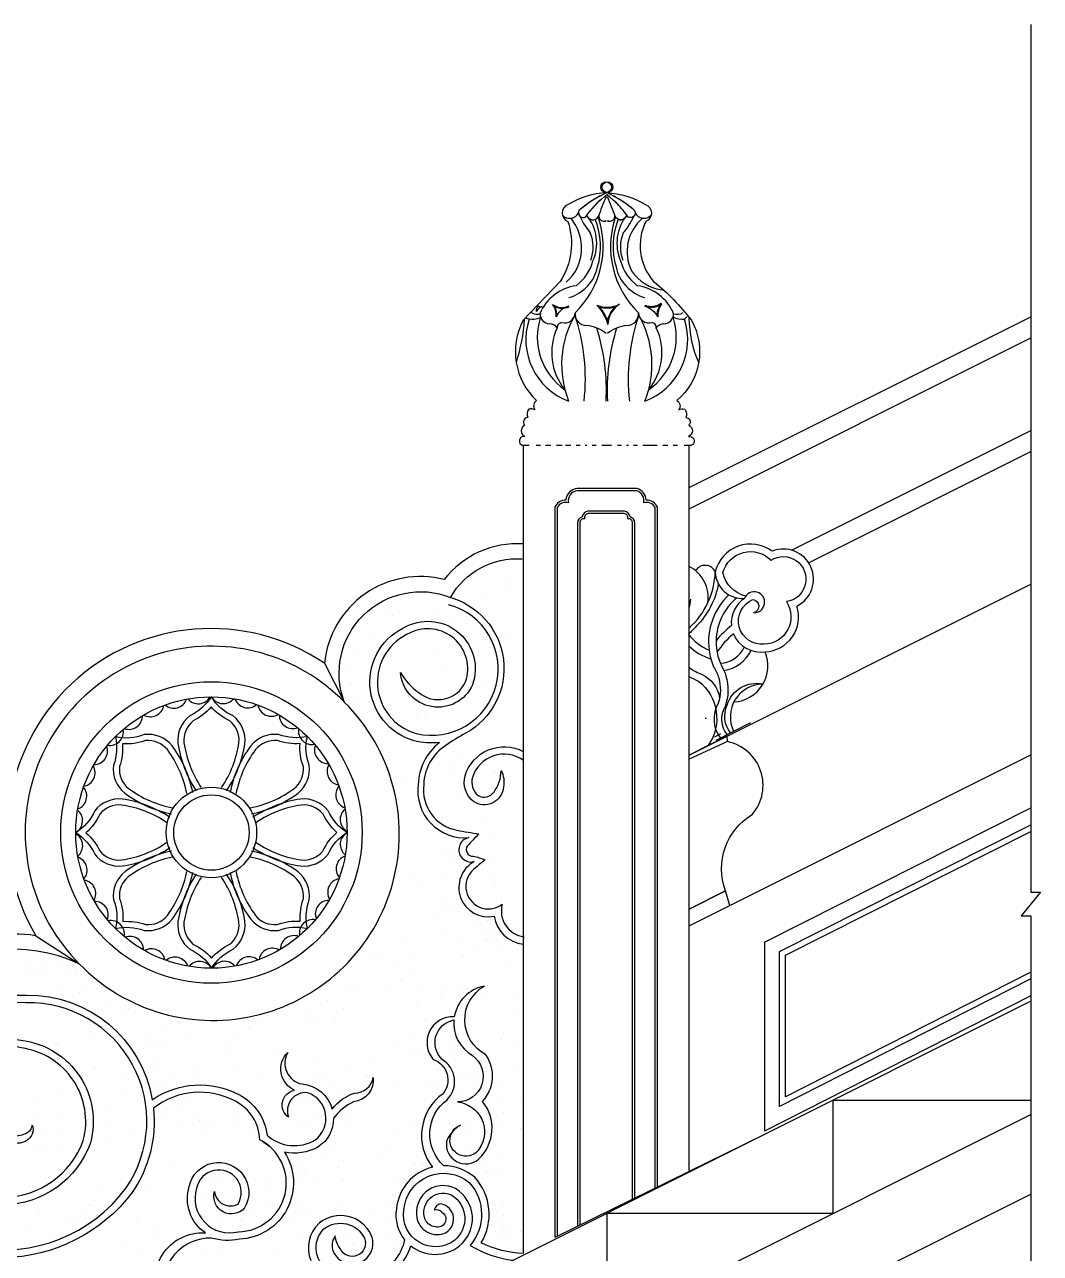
# Model space of a CAD drawing. Header units: metres. Extents: x 0 to 5136, y 0 to 4711.
# Drawn here: x 1993 to 3341, y 1257 to 2887 of the extents above; entities that cross this region are included whole.
import ezdxf

# ---------------------------------------------------------------- set-up
doc = ezdxf.new("R2010")
doc.units = ezdxf.units.M
for name, color, linetype in [('3', 3, 'Continuous'), ('4', 4, 'Continuous'), ('7', 7, 'Continuous'), ('BH', 3, 'Continuous')]:
    doc.layers.add(name, color=color, linetype=linetype)

msp = doc.modelspace()

# ---------------------------------------------------------------- hatches: boundary and pattern name
at = {"layer": 'BH'}
h = msp.add_hatch(dxfattribs=at)
h.set_pattern_fill('AR-SAND', scale=20)
h.paths.add_polyline_path([(2042.81, 1815.4, 1), (2438.81, 1815.4, 1)])
h.paths.add_polyline_path([(2240.81, 1995.4), (2240.81, 1995.4), (2240.81, 1995.4)])
h.paths.add_polyline_path([(2188.7, 1930.3, -0.11), (2215.77, 1869.93, -0.22), (2265.86, 1869.93, -0.11), (2292.93, 1930.3, -0.26), (2330.02, 1945.24, 0.14), (2368.11, 1942.69), (2368.09, 1942.68, 0.16), (2370.65, 1904.61, -0.26), (2355.71, 1867.52, -0.04), (2333.88, 1853.95, -0.04), (2358.91, 1859.8, -0.26), (2395.7, 1844.13, 0.14), (2420.83, 1815.4), (2420.81, 1815.4, 0.16), (2395.7, 1786.68, -0.26), (2358.91, 1771.01, -0.04), (2333.88, 1776.86, -0.04), (2355.71, 1763.29, -0.26), (2370.65, 1726.2, 0.14), (2368.1, 1688.11), (2368.09, 1688.13, 0.16), (2330.02, 1685.57, -0.26), (2292.93, 1700.5, -0.04), (2279.36, 1722.34, -0.04), (2285.21, 1697.31, -0.26), (2269.54, 1660.52, 0.14), (2240.81, 1635.39), (2240.81, 1635.41, 0.16), (2212.09, 1660.52, -0.26), (2196.42, 1697.31, -0.04), (2202.27, 1722.34, -0.04), (2188.7, 1700.5, -0.26), (2151.61, 1685.57, 0.14), (2113.52, 1688.12), (2113.54, 1688.13, 0.16), (2110.98, 1726.2, -0.26), (2125.91, 1763.29, -0.04), (2147.75, 1776.86, -0.04), (2122.71, 1771.01, -0.26), (2085.93, 1786.68, 0.14), (2060.8, 1815.41), (2060.82, 1815.41, 0.16), (2085.93, 1844.13, -0.26), (2122.71, 1859.8, -0.04), (2147.75, 1853.95, -0.04), (2125.91, 1867.52, -0.26), (2110.98, 1904.61, 0.14), (2113.53, 1942.7), (2113.54, 1942.68, 0.16), (2151.61, 1945.24, -0.26)])
h.paths.add_polyline_path([(2288.81, 1815.4, -1), (2192.81, 1815.4, -1)])

# ---------------------------------------------------------------- linework, layer by layer
at = {"layer": '3'}
for p, q in [((2390.79, 2039.92), (2417.15, 1988.54)), ((2910.58, 1937.78), (2956.6, 1961.47)), ((2925.51, 1935.94), (2874.49, 1912.64)), ((2928.4, 1718.45), (3328, 1918.26)), ((2922.88, 1738.06), (2874.49, 1713.86)), ((2874.49, 1713.86), (2922.88, 1738.06)), ((2874.49, 1713.86), (2922.88, 1738.06)), ((2008.05, 1678.58), (2065.49, 1641.25)), ((1267.13, 411.06), (3328, 1441.5)), ((2125.72, 734.55), (3328, 1335.69))]:
    msp.add_line(p, q, dxfattribs=at)
for points in [[(3328, 2887.13), (3328, 1777.37), (3328, 1736.46), (3340.69, 1736.46), (3315.31, 1704.99), (3328, 1704.99), (3328, 1682.02), (3328, 390.48)], [(2677.38, 2328.57), (2671.65, 2328.57)], [(2690.91, 2328.57), (2684.22, 2328.57)], [(2706.22, 2328.57), (2698.62, 2328.57)], [(2717.68, 2328.57), (2710.69, 2328.57)], [(2729.91, 2328.57), (2724.52, 2328.57)], [(2739.08, 2328.57), (2736.75, 2328.57)], [(2751.23, 2328.57), (2745.93, 2328.57)], [(2771.8, 2328.57), (2758.93, 2328.57)], [(2784.81, 2328.57), (2779.51, 2328.57)], [(2793.98, 2328.57), (2791.65, 2328.57)], [(2806.21, 2328.57), (2800.82, 2328.57)], [(2832.11, 2328.57), (2813.05, 2328.57)], [(2846.51, 2328.57), (2839.82, 2328.57)], [(2859.08, 2328.57), (2853.36, 2328.57)], [(3328, 1621.13), (2994.49, 1451.98), (2994.49, 1657.63), (3328, 1825.58)], [(3328, 1630.1), (3002.49, 1465.01), (3002.49, 1652.7), (3328, 1816.63)], [(1265.81, 560.4), (1565.81, 560.4), (1565.81, 710.4), (1565.81, 710.4), (1865.81, 710.4), (1865.81, 860.4), (2165.81, 860.4), (2165.81, 1010.4), (2465.81, 1010.4), (2465.81, 1160.4), (2765.81, 1160.4), (2765.81, 1310.4), (3065.81, 1310.4), (3065.81, 1460.4), (3328, 1460.4)]]:
    msp.add_lwpolyline(points, dxfattribs=at)
for points in [[(2728.48, 2640.46, 0.76), (2737.12, 2631.82, -0.09), (2765.94, 2661.76)], [(2802.26, 2640.46, -0.76), (2793.61, 2631.82, 0.09), (2764.79, 2661.76)], [(2738.79, 2634.27, 0.64), (2753.98, 2632.07, 0.64)], [(2791.94, 2634.27, -0.64), (2776.75, 2632.07, -0.64)], [(2679.63, 2512.95, 0.26), (2672.28, 2506.39, -0.19), (2674.62, 2513.95, 0.24), (2679.63, 2512.95)], [(2698.97, 2499.31, 0.16), (2696.55, 2512.99, 0.21), (2715.34, 2512.84, 0.21)], [(2833.74, 2499.58, -0.21), (2838.07, 2515.28, 0.87), (2836.72, 2516.72, -0.26), (2816.19, 2514.67, -0.26)], [(2672.27, 2388.43, 0.43), (2669.76, 2376.25, 0.24), (2661.92, 2376.84, 0.32), (2660.61, 2365.94, 0.68), (2656.54, 2355.7, 0.65), (2656.79, 2340.79, 1.01), (2654.49, 2328.57, 0.63)], [(2858.46, 2388.43, -0.43), (2860.97, 2376.25, -0.24), (2868.81, 2376.84, -0.32), (2870.12, 2365.94, -0.68), (2874.2, 2355.7, -0.65), (2873.95, 2340.79, -1.17), (2874.49, 2328.57, -0.63)], [(2829.49, 1344.62), (2829.49, 2246.48, 0.38), (2814.3, 2252.56, 0.4), (2805.02, 2268.57), (2726.28, 2268.57, 0.48), (2714.67, 2252.56, 0.38), (2699.49, 2246.48), (2699.49, 1279.62)], [(2799.49, 1329.62), (2799.49, 2225.9, 0.43), (2793.12, 2231.69, 0.45), (2788.47, 2238.57), (2740.5, 2238.57, 0.45), (2735.86, 2231.69, 0.43), (2729.49, 2225.9), (2729.49, 1294.62)], [(2913.29, 2145.45, -0.16), (2884.01, 2089.17, -0.05), (2873.94, 2078.57, -0.05)], [(2555.44, 2127.85, -0.68), (2578.08, 1947.04, 0.04), (2551.89, 1930.79, 0.25), (2522.49, 1879.27, 0.4), (2566.81, 1818.41, 0.02), (2595.78, 1813.83, 0.01), (2580.44, 1797.57, 0.62), (2588.28, 1784.01, -0.05), (2603.67, 1779.14, 0.02), (2591.79, 1768.82, 1.04), (2626.67, 1720.34, 0.46), (2655.6, 1677.24)], [(2927.39, 2130.7, 0.24), (2901.06, 2057.37), (2901.06, 2057.31)], [(2937.96, 2126.69, 0.22), (2910.38, 2069.83)], [(2543.23, 1934.8, -0.09), (2509.81, 1937.17, -0.71), (2500.55, 2089.36, -0.67), (2587.3, 2011.52, -0.78), (2491.75, 2027.84, 0.12), (2515.81, 2001.22, 0.5), (2578, 2015.24, 0.67), (2504.67, 2080.25, 0.71), (2512.38, 1946.84, 0.99), (2555.55, 2117.63)], [(2901.06, 2057.31, 0.07), (2907.09, 2035, -0.07), (2913.8, 2020.47, -0.15), (2913.27, 1987.07, 0.3), (2916.04, 1940.59)], [(2910.38, 2069.83, 0.14), (2920.81, 2030.44, -0.03), (2923.39, 2023.32, -0.16), (2922.36, 1982.73, 0.32), (2924.9, 1945.15)], [(2929.58, 1947.56, -0.28), (2925, 1984.57, -0.39), (2972.68, 2012.41, 0.55), (2933.59, 1949.62)], [(2260.89, 1870.51, 0.11), (2285.21, 1933.5, 0.26), (2269.54, 1970.29, -0.16), (2240.81, 1995.4, -0.14), (2212.09, 1970.29, 0.26), (2196.42, 1933.5, 0.11), (2220.74, 1870.51)], [(2216.04, 1868.57, 0.11), (2188.7, 1930.3, 0.26), (2151.61, 1945.24, -0.16), (2113.54, 1942.68, -0.14), (2110.98, 1904.61, 0.26), (2125.91, 1867.52, 0.11), (2187.65, 1840.18)], [(2293.98, 1840.18, 0.11), (2355.71, 1867.52, 0.26), (2370.65, 1904.61, -0.16), (2368.09, 1942.68, -0.14), (2330.02, 1945.24, 0.26), (2292.93, 1930.3, 0.11), (2265.59, 1868.57)], [(2543.23, 1934.8, 0.22), (2515.09, 1879.22, 0.48), (2582.28, 1808.58, 1.03), (2589.36, 1776.79, 0.86), (2615.88, 1704.39, 0.34), (2654.49, 1667.3, 0.03)], [(2654.49, 1911.24, 0.51), (2587.15, 1888.42, 0.3), (2594.6, 1864.53, 0.4), (2615.79, 1869.35, 0.16), (2625.14, 1897.39, -0.18), (2628.24, 1876.05, -0.58), (2588.54, 1856.54, -0.3), (2577.29, 1890.73, -0.47), (2654.49, 1922.96)], [(2185.71, 1835.48, 0.11), (2122.71, 1859.8, 0.26), (2085.93, 1844.13, -0.16), (2060.81, 1815.4, -0.14), (2085.93, 1786.68, 0.26), (2122.71, 1771.01, 0.11), (2185.71, 1795.33)], [(2295.92, 1795.33, 0.11), (2358.91, 1771.01, 0.26), (2395.7, 1786.68, -0.16), (2420.81, 1815.4, -0.14), (2395.7, 1844.13, 0.26), (2358.91, 1859.8, 0.11), (2295.92, 1835.48)], [(2187.65, 1790.63, 0.11), (2125.91, 1763.29, 0.26), (2110.98, 1726.2, -0.16), (2113.54, 1688.13, -0.14), (2151.61, 1685.57, 0.26), (2188.7, 1700.5, 0.11), (2216.04, 1762.24)], [(2265.59, 1762.24, 0.11), (2292.93, 1700.5, 0.26), (2330.02, 1685.57, -0.16), (2368.09, 1688.13, -0.14), (2370.65, 1726.2, 0.26), (2355.71, 1763.29, 0.11), (2293.98, 1790.63)], [(2220.74, 1760.3, 0.11), (2196.42, 1697.31, 0.26), (2212.09, 1660.52, -0.16), (2240.81, 1635.4, -0.14), (2269.54, 1660.52, 0.26), (2285.21, 1697.31, 0.11), (2260.89, 1760.3)], [(2065.49, 1641.25, 0.61), (1768.49, 1408.49, 0.62), (2127.62, 1343.89, 0.61), (1995.16, 1589.57, 0.54), (1856.39, 1403.74, 0.69), (2070.85, 1406.89, 0.45), (1988.85, 1529.72, 0.7), (1925.77, 1438.38, 0.28), (1982.54, 1413.18, 0.17), (2000.3, 1420.12, 0.17), (2003.08, 1427.43, -0.18), (2003.08, 1415.32, -0.28), (1983.86, 1403.27, -0.28), (1917.56, 1432.67, -0.69), (1990.76, 1539.56, -0.45), (2080.41, 1403.9, -0.69), (1847.05, 1400.15, -0.54), (1995.43, 1599.57, -0.37), (2162.31, 1460.88)], [(2552.79, 1405.56, 0.7), (2595.69, 1382.49, 0.39), (2600.52, 1458.75, 0.36), (2604.49, 1520.91, -0.59), (2602.96, 1611.77, 0.31), (2562.95, 1571.13, 0.66), (2535.19, 1514.32, -0.52), (2548.1, 1468.91, 0.43), (2534.2, 1371.55)], [(2654.49, 1257.12, -0.11), (2598.85, 1271.17, 0.33), (2590.3, 1358.02, 0.18), (2549.09, 1373.33, -0.47), (2553.39, 1461, 0.49), (2547.03, 1514.38, -0.61), (2562.4, 1566.77, 0.29), (2587.19, 1519.51, -0.73), (2567.32, 1458.01, -0.57), (2596.2, 1395.74, -1.4), (2571.42, 1427.25, 0.18), (2552.79, 1405.56)], [(2162.31, 1460.88, -0.28), (2277.3, 1467.74, -0.25), (2314.62, 1413.9, 0.33), (2378.7, 1407.78, 0.6), (2368.53, 1470.15, 0.57), (2343.28, 1437.62, -0.66), (2350.91, 1473.6, -0.52), (2342.06, 1523.61, 0.52), (2361.09, 1481.84, -0.31), (2401.2, 1448.61, -0.16), (2430.72, 1469.81, 0.36), (2455.6, 1490.51, -0.41), (2429.39, 1458.1, 0.13), (2402.89, 1436.28, -0.26), (2381.87, 1398.05, -0.18), (2337.62, 1391.44, -0.58), (2278.05, 1275.87, -0.12), (2240.62, 1277.49, 0.46), (2176.84, 1204.23, 0.4)], [(2174.36, 1190.46, -0.6), (2232.86, 1284.23, -0.33), (2211.47, 1346.02, -1.18), (2284.85, 1317.45, -0.8), (2244.92, 1339.02, 0.53), (2276.24, 1322.54, 1.19), (2221.16, 1343.54, 0.59), (2276.62, 1285.83, 0.78), (2305.1, 1407.83, 0.27), (2272.61, 1458.91, 0.3), (2163.88, 1449.59)], [(2163.88, 1449.59, -0.18), (2135.78, 1338.1, -0.49), (1791.22, 1333.61, 0.07), (1751.51, 1349.23, 0.8), (1578.66, 1067.81)], [(2534.2, 1371.55, 0.32), (2486.22, 1316.02, 0.21), (2497.18, 1275.11, -0.51), (2399.35, 1233, -0.52), (2390.16, 1289.58, -0.48), (2443.75, 1277.35, -0.99), (2411.6, 1263.58, -0.13), (2404.83, 1280.33, 0.24), (2402.44, 1259.57, 1), (2452.87, 1281.46, 0.49), (2383.56, 1297.11, 0.31), (2372.81, 1247.54, 0.25)], [(2394.62, 1224.17, 0.48), (2505.36, 1267.03, 0.35), (2569.83, 1266.98, 0.52), (2564.64, 1343.07, 0.59), (2512.84, 1308.54, 0.5), (2549.1, 1283.54, 0.76), (2544.95, 1322.88, 0.31), (2536.34, 1314.78, -0.34), (2546.37, 1311.97, -0.63), (2545.59, 1292.92, -0.51), (2522.83, 1309.14, -0.59), (2559.7, 1334.37, -0.51), (2563.58, 1274.78, -0.68), (2496.15, 1314.77, -0.61), (2583.29, 1350.86, -0.37), (2584.24, 1267.8, 0.11), (2641.25, 1248.12)]]:
    msp.add_lwpolyline(points, format="xyb", dxfattribs=at)
msp.add_lwpolyline([(2766.33, 2494.14, 0.09), (2755.77, 2512.77, 0.15), (2776.43, 2512.75, 0.15)], format="xyb", close=True, dxfattribs=at)
for radius in [180, 60]:
    msp.add_circle((2240.81, 1815.4), radius, dxfattribs=at)
for centre, radius, start, end in [((2834.54, 2516.78), 162.93, 115.12, 130.62), ((3042.65, 2533.79), 304.94, 155.81, 161.2), ((2696.19, 2516.78), 162.93, 49.38, 64.88), ((2488.08, 2533.79), 304.94, 18.8, 24.19), ((2716.09, 2642.9), 12.84, 222.28, 334.43), ((2668.3, 2590.28), 63.71, 357.22, 38.8), ((2813.58, 2670.33), 92.02, 201, 220.34), ((2658.3, 2593.02), 98.73, 343.86, 20.87), ((2753.98, 2632.07), 0, 351.12, 154.13), ((2761.24, 2633.11), 6.61, 169.88, 299.4), ((2769.49, 2633.11), 6.61, 240.6, 10.12), ((2872.43, 2593.02), 98.73, 159.13, 196.14), ((2776.75, 2632.07), 0, 25.87, 188.88), ((2717.16, 2670.33), 92.02, 319.66, 335.98), ((2849.76, 2586.12), 57.54, 129.99, 206.62), ((2814.64, 2642.9), 12.84, 205.57, 317.72), ((2699.78, 2591.9), 47.56, 338.68, 23.36), ((2830.95, 2591.9), 47.56, 156.64, 201.32), ((2675.61, 2589.23), 56.36, 309.35, 357.92), ((2699.58, 2577.58), 54.89, 286.32, 347.36), ((2831.15, 2577.58), 54.89, 192.64, 253.68), ((2846.08, 2592.19), 57.42, 213.71, 263.41), ((2400.89, 2514.9), 256.1, 342.69, 355.84), ((2745.26, 2469.4), 87.32, 161.88, 249.54), ((2758.11, 2472.67), 84.97, 161.76, 235.32), ((2837.5, 2436.21), 132.03, 150.18, 201.61), ((2473.41, 2417.18), 263.5, 353.55, 18.75), ((3057.32, 2417.18), 263.5, 161.25, 186.45), ((2693.24, 2436.21), 132.03, 338.39, 29.82), ((2785.47, 2469.4), 87.32, 290.46, 18.12), ((2772.63, 2472.67), 84.97, 304.68, 18.24), ((3033.19, 2501.26), 158.93, 181.2, 203.36), ((2769.81, 2451.9), 77.58, 154.76, 219.27), ((2488.44, 2401.97), 276.42, 357.02, 17.35), ((3042.29, 2401.97), 276.42, 162.65, 182.98), ((2760.92, 2451.9), 77.58, 320.73, 25.24), ((2240.81, 1815.4), 247.12, 44.48, 224.81), ((2350.82, 1454.36), 64.29, 228.17, 238.85)]:
    msp.add_arc(centre, radius, start, end, dxfattribs=at)
at = {"layer": '4'}
for p, q in [((3328, 1591.5), (967.13, 411.06)), ((2974.49, 1414.74), (2696.49, 1278.12))]:
    msp.add_line(p, q, dxfattribs=at)
for points in [[(2765.37, 2664.3, 0.12), (2713.92, 2648.46, 0.68), (2713.76, 2625.96, -0.23), (2703.34, 2546.49), (2654.49, 2494.97, 0.34), (2672.27, 2388.43, 0.16), (2672.27, 2388.43)], [(2765.37, 2664.3, -0.12), (2816.81, 2648.46, -0.68), (2816.97, 2625.96, 0.3), (2827.39, 2546.49, -0.06), (2877.54, 2494.97, -0.36), (2858.46, 2388.43, -0.16), (2858.46, 2388.43)], [(2654.49, 2198.18, 0.25), (2549.77, 2150.98, 0.46), (2390.79, 2039.92, 0.8), (2008.05, 1678.58, 0.57), (1760.24, 1363.71, 0.72), (1537.12, 1086.78, 0.16), (1397.27, 1022.87, 0.3), (1378.23, 851.17, -0.39), (1273.12, 720.64, 0.19), (1106.13, 678.03), (994.9, 594.04, 0.3), (988.17, 576.37), (988.17, 576.37, 0.1), (967.13, 569.69), (967.13, 453.49, 0.42), (983.05, 444.55, 0.4), (981.09, 431.87, 0.24), (1000.27, 427.64)]]:
    msp.add_lwpolyline(points, format="xyb", dxfattribs=at)
for points in [[(2662.57, 2328.57), (2654.49, 2328.57), (2654.49, 1257.12)], [(2874.49, 1367.12), (2874.49, 2328.57), (2868.16, 2328.57)]]:
    msp.add_lwpolyline(points, dxfattribs=at)
for centre in [(2764.49, 2671.43), (2766.25, 2671.43)]:
    msp.add_circle(centre, 7.14, dxfattribs=at)
at = {"layer": '7'}
for p, q in [((2874.49, 2272.88), (3328, 2499.63)), ((2874.49, 2244.92), (3328, 2471.68)), ((3010.38, 2189.88), (3328, 2348.7)), ((3033.03, 2173.26), (3328, 2320.75)), ((2874.49, 1918.09), (3328, 2144.85)), ((2874.49, 1691.5), (2874.49, 2105)), ((2974.49, 1669.95), (2974.49, 1419.41))]:
    msp.add_line(p, q, dxfattribs=at)
for points in [[(2697.98, 2499.45, 0.21), (2693.44, 2515.9, 0.26), (2714.94, 2513.76, 0.26)], [(2714.94, 2513.76, 0.21), (2697.98, 2499.45, 0.21)], [(2766.69, 2489.46, 0.13), (2752.32, 2515.09, 0.22), (2782.09, 2516.12, 0.23), (2766.69, 2489.46)], [(2832.75, 2499.45, -0.21), (2837.29, 2515.9, -0.26), (2815.79, 2513.76, -0.26)], [(2815.79, 2513.76, -0.21), (2832.75, 2499.45, -0.21)], [(2832.49, 1346.12), (2832.49, 2247.14, 0.31), (2817.69, 2256.27, 0.33), (2805.41, 2271.57), (2726.2, 2271.57, 0.39), (2711.24, 2256.27, 0.31), (2696.49, 2247.14), (2696.49, 1278.12)], [(2802.49, 1331.12), (2802.49, 2225.92, 0.32), (2796.21, 2234.31, 0.34), (2788.64, 2241.57), (2740.33, 2241.57, 0.34), (2732.77, 2234.31, 0.32), (2726.49, 2225.92), (2726.49, 1293.12)], [(2933.34, 2079.14, 0.35), (2975.31, 2055.23, 0.5), (3017.56, 2115.75, 0.96), (2984.75, 2188.52, 0.54), (2909.3, 2161.13, 0.43), (2948.04, 2126.04)], [(2949.64, 2128.97, -0.28), (2919.36, 2160.12, -0.58), (2983.25, 2176.52, -1.25), (3003.62, 2121.74, -0.59), (2974.35, 2065.21, -0.87), (2959.11, 2124.32, -0.86), (2960.12, 2107.03, 1.95), (2948.04, 2126.04, 0.28), (2930.71, 2090.02, 0.28)], [(2417.15, 1988.54, -0.65), (2558.07, 2127.31, -0.29), (2653.04, 2178.24)], [(2874.49, 2034.13, 0.04), (2891.05, 2025.3, -0.26), (2915.01, 1993.6)], [(2874.49, 2022.41, 0.03), (2887.07, 2016.12, -0.4), (2899.87, 1930.78)], [(2254.25, 1874.98, 0.11), (2277.26, 1934.47, 0.25), (2265.34, 1963.4, -0.11), (2240.6, 1982.01, -0.1), (2216.41, 1963.5, 0.25), (2204.36, 1934.47, 0.11), (2227.38, 1874.98, 0.11)], [(2897.21, 1967.14, -0.01), (2895.74, 1966.6, -0.01)], [(2874.49, 1691.5), (2928.4, 1718.45), (2922.88, 1738.06, -0.36), (2958.61, 1839.66, 0.57), (2925.51, 1935.94), (2925.51, 1935.94), (2925.51, 1935.94), (2925.26, 1943.48), (2874.49, 1918.09)], [(2208.19, 1867.03, 0.11), (2182.39, 1925.37, 0.25), (2153.51, 1937.39, -0.11), (2122.86, 1933.07, -0.1), (2118.84, 1902.86, 0.25), (2130.85, 1873.83, 0.11), (2189.19, 1848.03, 0.11)], [(2292.44, 1848.03, 0.11), (2350.78, 1873.83, 0.25), (2362.8, 1902.71, -0.11), (2358.48, 1933.36, -0.1), (2328.27, 1937.38, 0.25), (2299.23, 1925.37, 0.11), (2273.44, 1867.03, 0.11)], [(2181.24, 1828.84, 0.11), (2121.75, 1851.85, 0.25), (2092.82, 1839.93, -0.11), (2074.21, 1815.19, -0.1), (2092.72, 1791, 0.25), (2121.75, 1778.96, 0.11), (2181.24, 1801.97, 0.11)], [(2300.39, 1801.97, 0.11), (2359.88, 1778.96, 0.25), (2388.81, 1790.88, -0.11), (2407.42, 1815.61, -0.1), (2388.91, 1839.81, 0.25), (2359.88, 1851.85, 0.11), (2300.39, 1828.84, 0.11)], [(2189.19, 1782.78, 0.11), (2130.85, 1756.98, 0.25), (2118.83, 1728.1, -0.11), (2123.15, 1697.45, -0.1), (2153.36, 1693.43, 0.25), (2182.39, 1705.44, 0.11), (2208.19, 1763.78, 0.11)], [(2273.44, 1763.78, 0.11), (2299.23, 1705.44, 0.25), (2328.12, 1693.42, -0.11), (2358.77, 1697.74, -0.1), (2362.79, 1727.95, 0.25), (2350.78, 1756.98, 0.11), (2292.44, 1782.78, 0.11)], [(2227.38, 1755.83, 0.11), (2204.36, 1696.34, 0.25), (2216.29, 1667.41, -0.11), (2241.02, 1648.8, -0.1), (2265.22, 1667.31, 0.25), (2277.26, 1696.34, 0.11), (2254.25, 1755.83, 0.11)]]:
    msp.add_lwpolyline(points, format="xyb", dxfattribs=at)
for points in [[(2916.42, 1946.16), (2908.39, 1942.02)], [(2974.49, 1669.95), (3328, 1847.98)], [(3328, 1598.71), (2974.49, 1419.41)]]:
    msp.add_lwpolyline(points, dxfattribs=at)
for radius in [200, 50]:
    msp.add_circle((2240.81, 1815.4), radius, dxfattribs=at)
for centre, radius, start, end in [((2834.54, 2516.78), 162.93, 118.65, 129.69), ((2696.19, 2516.78), 162.93, 50.31, 61.35), ((2834.06, 2567.33), 116.43, 131.48, 141.83), ((2696.67, 2567.33), 116.43, 38.17, 48.52), ((2716.09, 2642.9), 12.84, 222.28, 295.47), ((2638, 2592.69), 122.48, 314.17, 18.76), ((2692.83, 2597.1), 59.11, 336.53, 38.96), ((2746.89, 2636.65), 8.44, 231.21, 296.3), ((2762.87, 2638.19), 11.81, 242.53, 277.89), ((2767.87, 2638.19), 11.81, 262.11, 297.47), ((2892.73, 2592.69), 122.48, 161.24, 225.83), ((2837.9, 2597.1), 59.11, 141.04, 203.47), ((2783.84, 2636.65), 8.44, 243.7, 308.79), ((2814.64, 2642.9), 12.84, 244.53, 317.72), ((2686.73, 2590.38), 62.62, 307.53, 344.41), ((2844, 2590.38), 62.62, 195.59, 232.47), ((2733.06, 2480.33), 60.94, 97.72, 157.62), ((2797.67, 2480.33), 60.94, 22.38, 82.28), ((2667.35, 2520.35), 24.06, 246.23, 298.75), ((2673.45, 2518), 15.24, 234.2, 288.23), ((2690.05, 2503.52), 13.35, 179.99, 267.69), ((2709.48, 2505.22), 13.87, 254.46, 358.41), ((2738.39, 2503.16), 15.13, 173.67, 270.96), ((2792.35, 2503.16), 15.13, 269.04, 6.33), ((2821.25, 2505.22), 13.87, 181.59, 285.54), ((2840.68, 2503.52), 13.35, 272.31, 0.01), ((2864.9, 2520.35), 24.06, 241.25, 278.53), ((2858.8, 2518), 15.24, 251.77, 301.46), ((2858.41, 2510.22), 16.96, 306.35, 323.2), ((2688.88, 2476.51), 13.69, 38.18, 87.35), ((2706.14, 2485.35), 6.51, 93.33, 183.33), ((2731.98, 2435.34), 53.11, 52.26, 82.8), ((2798.75, 2435.34), 53.11, 97.2, 127.74), ((2824.59, 2485.35), 6.51, 356.67, 86.67), ((2841.85, 2476.51), 13.69, 92.65, 141.82), ((2853.25, 2126.78), 46.76, 352.03, 62.99), ((2895.82, 2155.03), 14.8, 24.33, 148.73), ((2805.21, 2164.39), 104.14, 311.7, 358.21), ((2798.75, 2132.38), 78.34, 345.18, 354.59), ((3026.3, 1973.41), 150.79, 129.34, 140.24), ((2923.67, 2114.09), 61.12, 215.54, 248.29), ((3026.3, 1973.41), 140.79, 131.32, 144.6), ((2923.67, 2114.09), 71.12, 226.24, 253.37), ((2913.93, 2077.42), 37.47, 272.93, 334.38), ((2913.93, 2077.42), 47.47, 278.34, 334.38), ((2931.22, 2036.44), 47.93, 273.34, 23.08), ((2190.86, 1998.4), 18.08, 230.03, 340.5), ((2223.4, 2004.3), 18.08, 220.03, 330.5), ((2256.46, 2004.45), 18.08, 210.03, 320.5), ((2289.05, 1998.86), 18.08, 200.03, 310.5), ((2242.92, 1813.27), 247.13, 224.11, 45.17), ((2159.84, 1986.95), 18.08, 240.03, 350.5), ((2320.18, 1987.7), 18.08, 190.03, 300.5), ((2131.28, 1970.28), 18.08, 250.03, 0.5), ((2348.89, 1971.3), 18.08, 180.03, 290.5), ((2106.05, 1948.91), 18.08, 260.03, 10.5), ((2374.32, 1950.16), 18.08, 170.03, 280.5), ((2084.92, 1923.48), 18.08, 270.03, 20.5), ((2395.69, 1924.93), 18.08, 160.03, 270.5), ((2068.52, 1894.77), 18.08, 280.03, 30.5), ((2412.36, 1896.38), 18.08, 150.03, 260.5), ((2057.36, 1863.64), 18.08, 290.03, 40.5), ((2423.81, 1865.36), 18.08, 140.03, 250.5), ((2051.77, 1831.05), 18.08, 300.03, 50.5), ((2429.71, 1832.82), 18.08, 130.03, 240.5), ((2051.92, 1797.99), 18.08, 310.03, 60.5), ((2429.86, 1799.76), 18.08, 120.03, 230.5), ((2057.82, 1765.45), 18.08, 320.03, 70.5), ((2424.27, 1767.17), 18.08, 110.03, 220.5), ((2069.27, 1734.43), 18.08, 330.03, 80.5), ((2413.11, 1736.04), 18.08, 100.03, 210.5), ((2085.94, 1705.88), 18.08, 340.03, 90.5), ((2396.71, 1707.33), 18.08, 90.03, 200.5), ((2107.31, 1680.64), 18.08, 350.03, 100.5), ((2375.57, 1681.9), 18.08, 80.03, 190.5), ((2132.74, 1659.51), 18.08, 0.03, 110.5), ((2350.34, 1660.53), 18.08, 70.03, 180.5), ((2161.45, 1643.11), 18.08, 10.03, 120.5), ((2192.58, 1631.95), 18.08, 20.03, 130.5), ((2290.77, 1632.41), 18.08, 50.03, 160.5), ((2321.79, 1643.86), 18.08, 60.03, 170.5), ((2225.17, 1626.36), 18.08, 30.03, 140.5), ((2258.23, 1626.51), 18.08, 40.03, 150.5)]:
    msp.add_arc(centre, radius, start, end, dxfattribs=at)
at = {"layer": 'BH'}
for p, q in [((2632.25, 2146.69), (2632.25, 2146.69)), ((2635.85, 2139.49), (2635.85, 2139.49)), ((2603.41, 2125.08), (2603.41, 2125.08)), ((2477.24, 2103.48), (2477.24, 2103.48)), ((2480.85, 2103.48), (2480.85, 2103.48)), ((2534.92, 2103.48), (2534.92, 2103.48)), ((2448.41, 2092.67), (2448.41, 2092.67)), ((2563.76, 2099.88), (2563.76, 2099.88)), ((2452.01, 2071.07), (2452.01, 2071.07)), ((2632.25, 2071.07), (2632.25, 2071.07)), ((2423.17, 2067.47), (2423.17, 2067.47)), ((2437.59, 2056.67), (2437.59, 2056.67)), ((2538.53, 2056.67), (2538.53, 2056.67)), ((2419.57, 2035.06), (2419.57, 2035.06)), ((2545.73, 2035.06), (2545.73, 2035.06)), ((2426.78, 2013.46), (2426.78, 2013.46)), ((2607.02, 2009.85), (2607.02, 2009.85)), ((2635.85, 2020.66), (2635.85, 2020.66)), ((2433.99, 1995.45), (2433.99, 1995.45)), ((2513.29, 1973.85), (2513.29, 1973.85)), ((2614.22, 1973.85), (2614.22, 1973.85)), ((2524.11, 1966.64), (2524.11, 1966.64)), ((2607.02, 1966.64), (2607.02, 1966.64)), ((2574.57, 1919.83), (2574.57, 1919.83)), ((2519.99, 1898.35), (2519.99, 1898.35)), ((2560.15, 1901.83), (2560.15, 1901.83)), ((2563.76, 1898.23), (2563.76, 1898.23)), ((2617.83, 1894.63), (2617.83, 1894.63)), ((2498.36, 1883.95), (2498.36, 1883.95)), ((2570.97, 1862.22), (2570.97, 1862.22)), ((2607.02, 1829.81), (2607.02, 1829.81)), ((2614.22, 1815.41), (2614.22, 1815.41)), ((2560.15, 1808.21), (2560.15, 1808.21)), ((2545.73, 1790.2), (2545.73, 1790.2)), ((2560.15, 1790.2), (2560.15, 1790.2)), ((2567.36, 1783), (2567.36, 1783)), ((2614.22, 1779.4), (2614.22, 1779.4)), ((2556.55, 1775.8), (2556.55, 1775.8)), ((2570.97, 1768.6), (2570.97, 1768.6)), ((2614.22, 1761.4), (2614.22, 1761.4)), ((2505.57, 1754.32), (2505.57, 1754.32)), ((2520.5, 1746.99), (2520.5, 1746.99)), ((2549.34, 1754.19), (2549.34, 1754.19)), ((2617.83, 1750.59), (2617.83, 1750.59)), ((2549.34, 1728.99), (2549.34, 1728.99)), ((2625.04, 1728.99), (2625.04, 1728.99)), ((2534.8, 1706.73), (2534.8, 1706.73)), ((2552.94, 1710.98), (2552.94, 1710.98)), ((2560.15, 1710.98), (2560.15, 1710.98)), ((2585.39, 1703.78), (2585.39, 1703.78)), ((2606.75, 1698.52), (2606.75, 1698.52)), ((2619.08, 1696.47), (2619.08, 1696.47)), ((2588.99, 1692.98), (2588.99, 1692.98)), ((2598.53, 1688.25), (2598.53, 1688.25)), ((2610.86, 1686.2), (2610.86, 1686.2)), ((2495.18, 1675.91), (2495.18, 1675.91)), ((2549.34, 1678.58), (2549.34, 1678.58)), ((2573.86, 1675.93), (2573.86, 1675.93)), ((2602.64, 1671.83), (2602.64, 1671.83)), ((2606.75, 1671.83), (2606.75, 1671.83)), ((2617.83, 1671.37), (2617.83, 1671.37)), ((2452.01, 1649.77), (2452.01, 1649.77)), ((2466.97, 1655.4), (2466.97, 1655.4)), ((2506.08, 1649.77), (2506.08, 1649.77)), ((2575.91, 1651.29), (2575.91, 1651.29)), ((2588.99, 1656.97), (2588.99, 1656.97)), ((2625.04, 1660.57), (2625.04, 1660.57)), ((2000.35, 1643.08), (2000.35, 1643.08)), ((2001.42, 1631.76), (2001.42, 1631.76)), ((2008.63, 1635.36), (2008.63, 1635.36)), ((2020.9, 1643.08), (2020.9, 1643.08)), ((2043.52, 1638.97), (2043.52, 1638.97)), ((2059.1, 1631.76), (2059.1, 1631.76)), ((2484.45, 1646.17), (2484.45, 1646.17)), ((2501.96, 1631.89), (2501.96, 1631.89)), ((2632.25, 1638.97), (2632.25, 1638.97)), ((2015.84, 1628.16), (2015.84, 1628.16)), ((2051.89, 1628.16), (2051.89, 1628.16)), ((2059.96, 1628.71), (2059.96, 1628.71)), ((2491.66, 1620.96), (2491.66, 1620.96)), ((2037.47, 1606.56), (2037.47, 1606.56)), ((2066.3, 1602.96), (2066.3, 1602.96)), ((2073.51, 1606.56), (2073.51, 1606.56)), ((2419.69, 1604.07), (2419.69, 1604.07)), ((2433.99, 1610.16), (2433.99, 1610.16)), ((2471.46, 1611.58), (2471.46, 1611.58)), ((2520.5, 1606.56), (2520.5, 1606.56)), ((2545.08, 1602.01), (2545.08, 1602.01)), ((2553.3, 1604.07), (2553.3, 1604.07)), ((2567.69, 1604.07), (2567.69, 1604.07)), ((2643.06, 1599.36), (2643.06, 1599.36)), ((2105.96, 1592.15), (2105.96, 1592.15)), ((2131.19, 1581.35), (2131.19, 1581.35)), ((2372.71, 1581.35), (2372.71, 1581.35)), ((2394.34, 1592.15), (2394.34, 1592.15)), ((2415.96, 1581.35), (2415.96, 1581.35)), ((2512.78, 1585.08), (2512.78, 1585.08)), ((2602.64, 1595.85), (2602.64, 1595.85)), ((2643.06, 1581.35), (2643.06, 1581.35)), ((2076.4, 1571.21), (2076.4, 1571.21)), ((2127.59, 1574.15), (2127.59, 1574.15)), ((2304.22, 1570.55), (2304.22, 1570.55)), ((2365.5, 1566.95), (2365.5, 1566.95)), ((2376.31, 1570.55), (2376.31, 1570.55)), ((2405.15, 1570.55), (2405.15, 1570.55)), ((2524.11, 1566.95), (2524.11, 1566.95)), ((2152.82, 1548.94), (2152.82, 1548.94)), ((2174.45, 1559.75), (2174.45, 1559.75)), ((2210.49, 1548.94), (2210.49, 1548.94)), ((2271.77, 1548.94), (2271.77, 1548.94)), ((2289.8, 1556.15), (2289.8, 1556.15)), ((2628.64, 1548.94), (2628.64, 1548.94)), ((2035.29, 1534.25), (2035.29, 1534.25)), ((2080.72, 1545.34), (2080.72, 1545.34)), ((2160.03, 1538.14), (2160.03, 1538.14)), ((2178.05, 1534.54), (2178.05, 1534.54)), ((2487.52, 1534.25), (2487.52, 1534.25)), ((2508.08, 1542.46), (2508.08, 1542.46)), ((2556.55, 1538.14), (2556.55, 1538.14)), ((2625.04, 1541.74), (2625.04, 1541.74)), ((2643.06, 1534.54), (2643.06, 1534.54)), ((2109.56, 1530.94), (2109.56, 1530.94)), ((2170.84, 1530.94), (2170.84, 1530.94)), ((2260.96, 1530.94), (2260.96, 1530.94)), ((2264.57, 1527.34), (2264.57, 1527.34)), ((2325.13, 1528.09), (2325.13, 1528.09)), ((2508.08, 1519.88), (2508.08, 1519.88)), ((2520.5, 1520.14), (2520.5, 1520.14)), ((2556.55, 1520.14), (2556.55, 1520.14)), ((2573.86, 1523.98), (2573.86, 1523.98)), ((2086.68, 1503.45), (2086.68, 1503.45)), ((2167.24, 1509.33), (2167.24, 1509.33)), ((2217.7, 1505.73), (2217.7, 1505.73)), ((2271.77, 1505.73), (2271.77, 1505.73)), ((2376.52, 1513.72), (2376.52, 1513.72)), ((2425.86, 1505.5), (2425.86, 1505.5)), ((2458.74, 1511.66), (2458.74, 1511.66)), ((2540.97, 1501.4), (2540.97, 1501.4)), ((2643.06, 1505.73), (2643.06, 1505.73)), ((2120.38, 1494.93), (2120.38, 1494.93)), ((2163.63, 1498.53), (2163.63, 1498.53)), ((2185.26, 1494.93), (2185.26, 1494.93)), ((2196.08, 1484.13), (2196.08, 1484.13)), ((2221.31, 1487.73), (2221.31, 1487.73)), ((2307.82, 1487.73), (2307.82, 1487.73)), ((2376.52, 1493.18), (2376.52, 1493.18)), ((2388.85, 1489.08), (2388.85, 1489.08)), ((2448.47, 1493.18), (2448.47, 1493.18)), ((2567.36, 1487.73), (2567.36, 1487.73)), ((2580.02, 1493.18), (2580.02, 1493.18)), ((2588.25, 1495.24), (2588.25, 1495.24)), ((2041.07, 1473.33), (2041.07, 1473.33)), ((2170.84, 1480.53), (2170.84, 1480.53)), ((2178.05, 1480.53), (2178.05, 1480.53)), ((2178.05, 1473.33), (2178.05, 1473.33)), ((2397.08, 1480.86), (2397.08, 1480.86)), ((2413.52, 1472.65), (2413.52, 1472.65)), ((2417.63, 1468.54), (2417.63, 1468.54)), ((2421.74, 1472.65), (2421.74, 1472.65)), ((2484.45, 1480.53), (2484.45, 1480.53)), ((2528.63, 1476.76), (2528.63, 1476.76)), ((2536.86, 1478.81), (2536.86, 1478.81)), ((2570.97, 1473.33), (2570.97, 1473.33)), ((2588.25, 1480.86), (2588.25, 1480.86)), ((2625.04, 1480.53), (2625.04, 1480.53)), ((2010.63, 1458.28), (2010.63, 1458.28)), ((2127.59, 1466.12), (2127.59, 1466.12)), ((2199.68, 1451.72), (2199.68, 1451.72)), ((2214.1, 1458.92), (2214.1, 1458.92)), ((2239.33, 1466.12), (2239.33, 1466.12)), ((2260.96, 1458.92), (2260.96, 1458.92)), ((2358.29, 1455.32), (2358.29, 1455.32)), ((2372.71, 1458.92), (2372.71, 1458.92)), ((2403.24, 1464.44), (2403.24, 1464.44)), ((2405.3, 1460.33), (2405.3, 1460.33)), ((2582.08, 1452.12), (2582.08, 1452.12)), ((2621.43, 1458.92), (2621.43, 1458.92)), ((2650.27, 1458.92), (2650.27, 1458.92)), ((2012.23, 1437.32), (2012.23, 1437.32)), ((2041.07, 1444.52), (2041.07, 1444.52)), ((2103.13, 1445.96), (2103.13, 1445.96)), ((2170.84, 1437.32), (2170.84, 1437.32)), ((2174.45, 1444.52), (2174.45, 1444.52)), ((2181.66, 1448.12), (2181.66, 1448.12)), ((2221.31, 1437.32), (2221.31, 1437.32)), ((2271.77, 1444.52), (2271.77, 1444.52)), ((2376.31, 1437.32), (2376.31, 1437.32)), ((2421.74, 1443.9), (2421.74, 1443.9)), ((2588.25, 1435.69), (2588.25, 1435.69)), ((2628.64, 1444.52), (2628.64, 1444.52)), ((2020.9, 1419.26), (2020.9, 1419.26)), ((2037.47, 1419.31), (2037.47, 1419.31)), ((2101.07, 1425.42), (2101.07, 1425.42)), ((2138.4, 1422.91), (2138.4, 1422.91)), ((2199.68, 1430.12), (2199.68, 1430.12)), ((2224.91, 1433.72), (2224.91, 1433.72)), ((2235.73, 1430.12), (2235.73, 1430.12)), ((2242.94, 1426.52), (2242.94, 1426.52)), ((2268.17, 1430.12), (2268.17, 1430.12)), ((2354.68, 1426.52), (2354.68, 1426.52)), ((2369.1, 1433.72), (2369.1, 1433.72)), ((2421.74, 1429.53), (2421.74, 1429.53)), ((2508.08, 1427.47), (2508.08, 1427.47)), ((2532.75, 1425.42), (2532.75, 1425.42)), ((2556.55, 1430.12), (2556.55, 1430.12)), ((2573.86, 1425.42), (2573.86, 1425.42)), ((2578.18, 1430.12), (2578.18, 1430.12)), ((2628.64, 1430.12), (2628.64, 1430.12)), ((2650.27, 1422.91), (2650.27, 1422.91)), ((2099.02, 1408.99), (2099.02, 1408.99)), ((2167.24, 1412.11), (2167.24, 1412.11)), ((2228.52, 1415.71), (2228.52, 1415.71)), ((2289.8, 1415.71), (2289.8, 1415.71)), ((2488.06, 1415.71), (2488.06, 1415.71)), ((2514.25, 1408.99), (2514.25, 1408.99)), ((2584.14, 1415.15), (2584.14, 1415.15)), ((2006.51, 1394.62), (2006.51, 1394.62)), ((2018.85, 1398.73), (2018.85, 1398.73)), ((2037.47, 1394.11), (2037.47, 1394.11)), ((2167.24, 1397.71), (2167.24, 1397.71)), ((2347.47, 1397.71), (2347.47, 1397.71)), ((2347.74, 1390.51), (2347.74, 1390.51)), ((2362.13, 1390.51), (2362.13, 1390.51)), ((2386.8, 1386.41), (2386.8, 1386.41)), ((2399.13, 1400.78), (2399.13, 1400.78)), ((2460.8, 1390.51), (2460.8, 1390.51)), ((2473.64, 1394.11), (2473.64, 1394.11)), ((2518.36, 1392.57), (2518.36, 1392.57)), ((2532.75, 1400.78), (2532.75, 1400.78)), ((2584.14, 1400.78), (2584.14, 1400.78)), ((2621.43, 1390.51), (2621.43, 1390.51)), ((2188.87, 1379.7), (2188.87, 1379.7)), ((2322.24, 1379.7), (2322.24, 1379.7)), ((2345.69, 1382.3), (2345.69, 1382.3)), ((2355.97, 1376.14), (2355.97, 1376.14)), ((2372.41, 1384.35), (2372.41, 1384.35)), ((2408.75, 1372.5), (2408.75, 1372.5)), ((2415.96, 1379.7), (2415.96, 1379.7)), ((2512.19, 1376.14), (2512.19, 1376.14)), ((2522.47, 1376.14), (2522.47, 1376.14)), ((2526.58, 1384.35), (2526.58, 1384.35)), ((2526.58, 1376.14), (2526.58, 1376.14)), ((2599.81, 1376.1), (2599.81, 1376.1)), ((2607.02, 1383.3), (2607.02, 1383.3)), ((2610.86, 1369.98), (2610.86, 1369.98)), ((2650.27, 1372.5), (2650.27, 1372.5)), ((2253.75, 1354.5), (2253.75, 1354.5)), ((2315.03, 1354.5), (2315.03, 1354.5)), ((2355.97, 1361.77), (2355.97, 1361.77)), ((2355.97, 1357.66), (2355.97, 1357.66)), ((2364.19, 1367.93), (2364.19, 1367.93)), ((2380.63, 1359.71), (2380.63, 1359.71)), ((2415.96, 1354.5), (2415.96, 1354.5)), ((2489.58, 1359.71), (2489.58, 1359.71)), ((2497.8, 1353.55), (2497.8, 1353.55)), ((2501.91, 1359.71), (2501.91, 1359.71)), ((2594.41, 1363.82), (2594.41, 1363.82)), ((2607.02, 1365.3), (2607.02, 1365.3)), ((2621.43, 1361.7), (2621.43, 1361.7)), ((2037.47, 1350.9), (2037.47, 1350.9)), ((2091.54, 1343.7), (2091.54, 1343.7)), ((2152.82, 1340.09), (2152.82, 1340.09)), ((2210.49, 1340.09), (2210.49, 1340.09)), ((2239.33, 1350.9), (2239.33, 1350.9)), ((2318.64, 1343.7), (2318.64, 1343.7)), ((2495.27, 1350.9), (2495.27, 1350.9)), ((2077.12, 1322.09), (2077.12, 1322.09)), ((2084.63, 1326.86), (2084.63, 1326.86)), ((2232.12, 1329.29), (2232.12, 1329.29)), ((2358.02, 1326.86), (2358.02, 1326.86)), ((2477.25, 1322.75), (2477.25, 1322.75)), ((2481.36, 1335.07), (2481.36, 1335.07)), ((2481.36, 1324.81), (2481.36, 1324.81)), ((2502.48, 1322.09), (2502.48, 1322.09)), ((2628.64, 1325.69), (2628.64, 1325.69)), ((2012.68, 1308.38), (2012.68, 1308.38)), ((2074.35, 1312.49), (2074.35, 1312.49)), ((2142, 1304.09), (2142, 1304.09)), ((2264.57, 1318.49), (2264.57, 1318.49)), ((2293.4, 1314.89), (2293.4, 1314.89)), ((2318.64, 1318.49), (2318.64, 1318.49)), ((2358.02, 1314.54), (2358.02, 1314.54)), ((2372.71, 1307.69), (2372.71, 1307.69)), ((2412.36, 1318.49), (2412.36, 1318.49)), ((2452.01, 1314.89), (2452.01, 1314.89)), ((2489.58, 1308.38), (2489.58, 1308.38)), ((2628.64, 1307.69), (2628.64, 1307.69)), ((1998.29, 1287.84), (1998.29, 1287.84)), ((2048.28, 1300.49), (2048.28, 1300.49)), ((2059.96, 1302.22), (2059.96, 1302.22)), ((2167.24, 1293.28), (2167.24, 1293.28)), ((2253.75, 1296.88), (2253.75, 1296.88)), ((2278.98, 1300.49), (2278.98, 1300.49)), ((2347.74, 1300.17), (2347.74, 1300.17)), ((2473.13, 1302.22), (2473.13, 1302.22)), ((2621.43, 1300.49), (2621.43, 1300.49)), ((2625.04, 1293.28), (2625.04, 1293.28)), ((2628.64, 1289.68), (2628.64, 1289.68)), ((2639.46, 1293.28), (2639.46, 1293.28)), ((1994.21, 1271.68), (1994.21, 1271.68)), ((2026.65, 1282.48), (2026.65, 1282.48)), ((2167.24, 1275.28), (2167.24, 1275.28)), ((2354.68, 1278.88), (2354.68, 1278.88)), ((2421.74, 1277.58), (2421.74, 1277.58)), ((2475.19, 1277.58), (2475.19, 1277.58)), ((2485.47, 1275.52), (2485.47, 1275.52)), ((2617.83, 1286.08), (2617.83, 1286.08)), ((2621.43, 1282.48), (2621.43, 1282.48)), ((2632.25, 1278.88), (2632.25, 1278.88)), ((2650.27, 1286.08), (2650.27, 1286.08)), ((2123.98, 1264.48), (2123.98, 1264.48)), ((2149.21, 1260.88), (2149.21, 1260.88)), ((2235.73, 1257.27), (2235.73, 1257.27)), ((2253.75, 1257.27), (2253.75, 1257.27)), ((2323.08, 1261.15), (2323.08, 1261.15)), ((2427.91, 1269.36), (2427.91, 1269.36)), ((2442.3, 1271.42), (2442.3, 1271.42)), ((2483.41, 1263.2), (2483.41, 1263.2)), ((2489.58, 1271.42), (2489.58, 1271.42)), ((2493.69, 1269.36), (2493.69, 1269.36)), ((2607.02, 1257.27), (2607.02, 1257.27))]:
    msp.add_line(p, q, dxfattribs=at)

doc.saveas('drawing.dxf')
